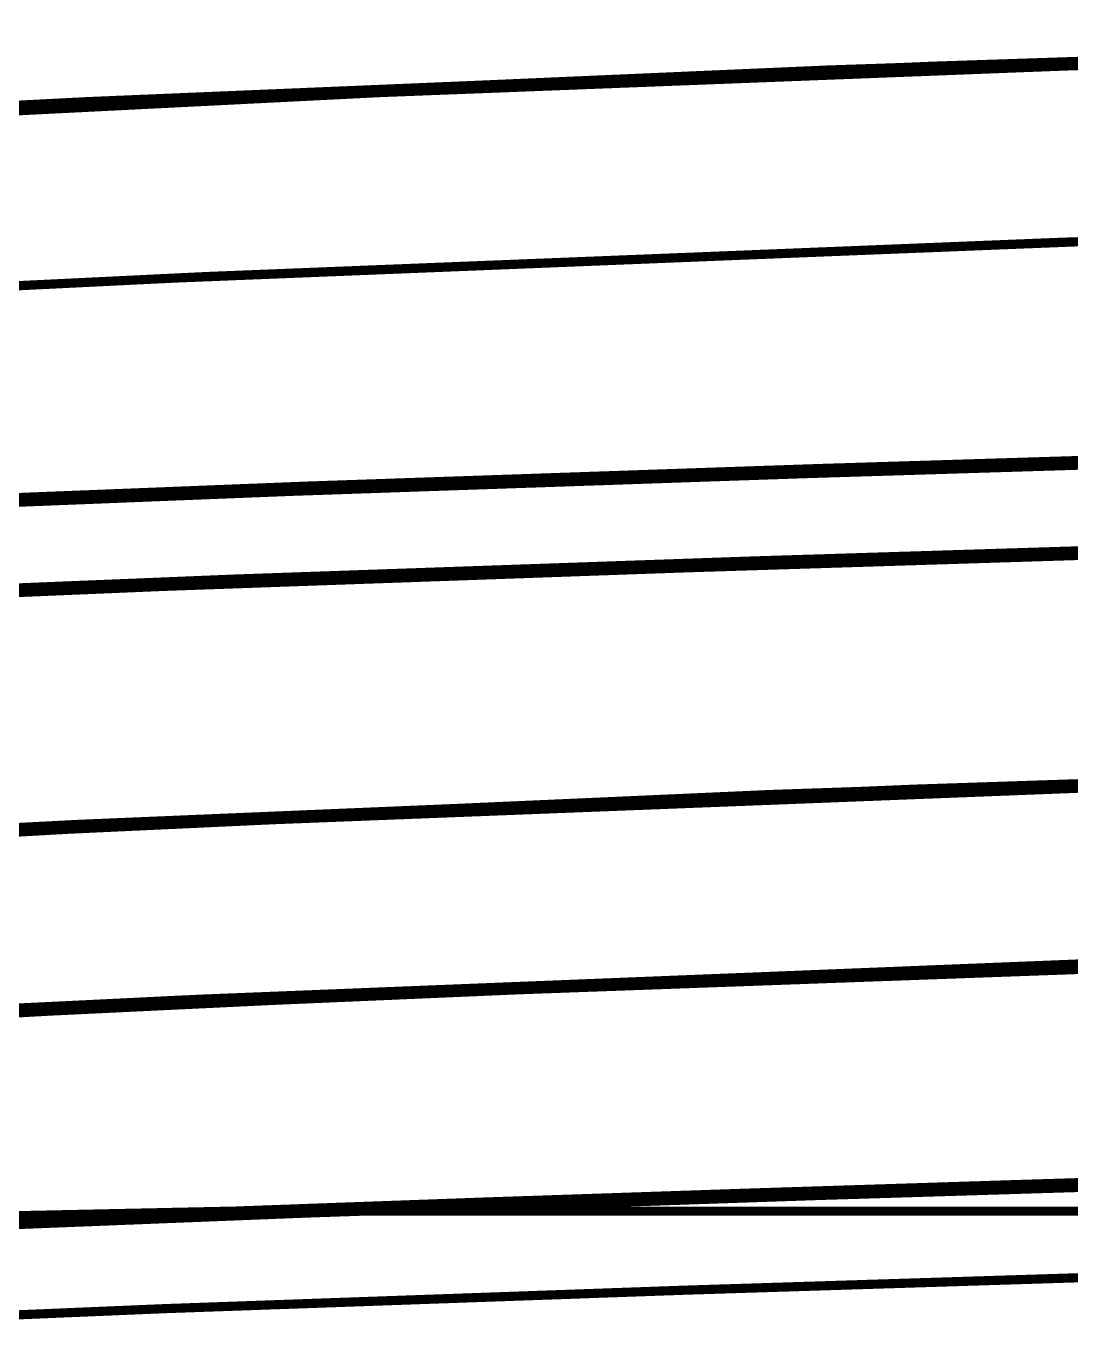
# Model space of a CAD drawing. Header units: inches. Extents: x -6 to 430, y 0 to 90.
# Drawn here: x 17.968 to 19.414, y 55.02 to 56.828 of the extents above; entities that cross this region are included whole.
import ezdxf

# ---------------------------------------------------------------- set-up
doc = ezdxf.new("R2010")
doc.units = ezdxf.units.IN
doc.layers.add('Mechanical 1', color=6, linetype='Continuous')

msp = doc.modelspace()

# ---------------------------------------------------------------- linework, layer by layer
at = {"layer": 'Mechanical 1'}
for points in [[(19.0775, 56.7672, 0.0127, 0.0127, 0), (20.556, 56.8171, 0.0127, 0.0127, 0)], [(19.2237, 56.7725, 0.0127, 0.0127, 0), (20.7047, 56.8217, 0.0127, 0.0127, 0)], [(19.4062, 56.7728, 0.0127, 0.0127, 0), (20.5198, 56.8096, 0.0127, 0.0127, 0)], [(17.9328, 56.7173, 0.0127, 0.0127, 0), (19.0775, 56.7672, 0.0127, 0.0127, 0)], [(18.0517, 56.7234, 0.0127, 0.0127, 0), (19.2237, 56.7725, 0.0127, 0.0127, 0)], [(18.4577, 56.736, 0.0127, 0.0127, 0), (19.4062, 56.7728, 0.0127, 0.0127, 0)], [(17.301, 56.6743, 0.0127, 0.0127, -0.01022), (18.0517, 56.7234, 0.0127, 0.0127, 0)], [(17.7247, 56.6991, 0.0127, 0.0127, 0), (18.4577, 56.736, 0.0127, 0.0127, 0)], [(19.3995, 56.5287, 0.0127, 0.0127, 0), (20.9262, 56.5783, 0.0127, 0.0127, 0)], [(18.1713, 56.4791, 0.0127, 0.0127, 0), (19.3995, 56.5287, 0.0127, 0.0127, 0)], [(18.2153, 56.4812, 0.0127, 0.0127, 0), (19.4478, 56.5304, 0.0127, 0.0127, 0)], [(17.3603, 56.4295, 0.0127, 0.0127, -0.008862), (18.1713, 56.4791, 0.0127, 0.0127, 0)], [(17.3895, 56.432, 0.0127, 0.0127, -0.008276), (18.2153, 56.4812, 0.0127, 0.0127, 0)], [(19.045, 56.2084, 0.0127, 0.0127, 0), (19.8351, 56.2329, 0.0127, 0.0127, 0)], [(19.0623, 56.2154, 0.0127, 0.0127, 0), (19.8494, 56.2397, 0.0127, 0.0127, 0)], [(19.0623, 56.2154, 0.0127, 0.0127, 0), (19.8494, 56.2397, 0.0127, 0.0127, 0)], [(18.3551, 56.1911, 0.0127, 0.0127, 0), (19.0623, 56.2154, 0.0127, 0.0127, 0)], [(18.3551, 56.1911, 0.0127, 0.0127, 0), (19.0623, 56.2154, 0.0127, 0.0127, 0)], [(18.336, 56.184, 0.0127, 0.0127, 0), (19.045, 56.2084, 0.0127, 0.0127, 0)], [(17.7248, 56.1596, 0.0127, 0.0127, 0), (18.336, 56.184, 0.0127, 0.0127, 0)], [(17.7441, 56.1669, 0.0127, 0.0127, 0), (18.3551, 56.1911, 0.0127, 0.0127, 0)], [(17.7441, 56.1669, 0.0127, 0.0127, 0), (18.3551, 56.1911, 0.0127, 0.0127, 0)], [(18.9733, 56.0875, 0.0127, 0.0127, 0), (19.7761, 56.1125, 0.0127, 0.0127, 0)], [(18.9733, 56.0875, 0.0127, 0.0127, 0), (19.7761, 56.1125, 0.0127, 0.0127, 0)], [(18.8828, 56.0781, 0.0127, 0.0127, 0), (19.7011, 56.1039, 0.0127, 0.0127, 0)], [(18.159, 56.0524, 0.0127, 0.0127, 0), (18.8828, 56.0781, 0.0127, 0.0127, 0)], [(18.2574, 56.0625, 0.0127, 0.0127, 0), (18.9733, 56.0875, 0.0127, 0.0127, 0)], [(18.2574, 56.0625, 0.0127, 0.0127, 0), (18.9733, 56.0875, 0.0127, 0.0127, 0)], [(17.5485, 56.0266, 0.0127, 0.0127, 0), (18.159, 56.0524, 0.0127, 0.0127, 0)], [(17.6459, 56.0375, 0.0127, 0.0127, 0), (18.2574, 56.0625, 0.0127, 0.0127, 0)], [(17.6459, 56.0375, 0.0127, 0.0127, 0), (18.2574, 56.0625, 0.0127, 0.0127, 0)], [(19.1976, 55.7716, 0.0127, 0.0127, 0), (20.6637, 55.8204, 0.0127, 0.0127, 0)], [(19.0005, 55.7643, 0.0127, 0.0127, 0), (20.4422, 55.8135, 0.0127, 0.0127, 0)], [(17.891, 55.715, 0.0127, 0.0127, 0), (19.0005, 55.7643, 0.0127, 0.0127, 0)], [(18.039, 55.7228, 0.0127, 0.0127, 0), (19.1976, 55.7716, 0.0127, 0.0127, 0)], [(18.3108, 55.7294, 0.0127, 0.0127, 0), (19.5434, 55.7776, 0.0127, 0.0127, 0)], [(17.4608, 55.6813, 0.0127, 0.0127, -0.007513), (18.3108, 55.7294, 0.0127, 0.0127, 0)], [(17.2977, 55.6739, 0.0127, 0.0127, -0.010301), (18.039, 55.7228, 0.0127, 0.0127, 0)], [(18.1782, 55.4794, 0.0127, 0.0127, 0), (19.4249, 55.5296, 0.0127, 0.0127, 0)], [(18.2132, 55.481, 0.0127, 0.0127, 0), (19.4449, 55.5303, 0.0127, 0.0127, 0)], [(18.6494, 55.4939, 0.0127, 0.0127, 0), (19.8654, 55.538, 0.0127, 0.0127, 0)], [(18.3086, 55.4792, 0.0127, 0.0127, 0), (18.6494, 55.4939, 0.0127, 0.0127, 0)], [(17.357, 55.4292, 0.0127, 0.0127, -0.009014), (18.1782, 55.4794, 0.0127, 0.0127, 0)], [(17.3877, 55.4318, 0.0127, 0.0127, -0.008336), (18.2132, 55.481, 0.0127, 0.0127, 0)], [(18.0034, 55.4645, 0.0127, 0.0127, 0), (18.3086, 55.4792, 0.0127, 0.0127, 0)], [(17.7378, 55.4498, 0.0127, 0.0127, 0), (18.0034, 55.4645, 0.0127, 0.0127, 0)], [(18.9751, 55.2126, 0.0127, 0.0127, 0), (19.3669, 55.2251, 0.0127, 0.0127, 0)], [(18.9751, 55.2124, 0.0127, 0.0127, 0), (19.367, 55.2249, 0.0127, 0.0127, 0)], [(19.0611, 55.209, 0.0127, 0.0127, 0), (19.8483, 55.2333, 0.0127, 0.0127, 0)], [(19.3669, 55.2251, 0.0127, 0.0127, 0), (19.7776, 55.2375, 0.0127, 0.0127, 0)], [(19.367, 55.2249, 0.0127, 0.0127, 0), (19.7777, 55.2374, 0.0127, 0.0127, 0)], [(18.3537, 55.1847, 0.0127, 0.0127, 0), (19.0611, 55.209, 0.0127, 0.0127, 0)], [(18.6047, 55.1999, 0.0127, 0.0127, 0), (18.9751, 55.2124, 0.0127, 0.0127, 0)], [(18.6049, 55.2001, 0.0127, 0.0127, 0), (18.9751, 55.2126, 0.0127, 0.0127, 0)], [(17.6906, 55.1755, 0.0127, 0.0127, 0), (18.2574, 55.1875, 0.0127, 0.0127, 0)], [(17.6977, 55.1756, 0.0127, 0.0127, 0), (18.2574, 55.1875, 0.0127, 0.0127, 0)], [(17.7427, 55.1604, 0.0127, 0.0127, 0), (18.3537, 55.1847, 0.0127, 0.0127, 0)], [(18.2595, 55.1874, 0.0127, 0.0127, 0), (18.6047, 55.1999, 0.0127, 0.0127, 0)], [(18.2595, 55.1876, 0.0127, 0.0127, 0), (18.6049, 55.2001, 0.0127, 0.0127, 0)], [(18.2595, 55.1875, 0.0127, 0.0127, 0), (22.498, 55.1875, 0.0127, 0.0127, 0)], [(18.8827, 55.0781, 0.0127, 0.0127, 0), (19.701, 55.1039, 0.0127, 0.0127, 0)], [(18.1589, 55.0524, 0.0127, 0.0127, 0), (18.8827, 55.0781, 0.0127, 0.0127, 0)], [(17.5485, 55.0266, 0.0127, 0.0127, 0), (18.1589, 55.0524, 0.0127, 0.0127, 0)]]:
    msp.add_lwpolyline(points, format="xyseb", dxfattribs=at)
for points in [[(19.0744, 56.7672, 0.00635, 0.00635, 1), (19.0807, 56.7672, 0.00635, 0.00635, 1)], [(19.0744, 56.7672, 0.00635, 0.00635, 1), (19.0807, 56.7672, 0.00635, 0.00635, 1)], [(19.2205, 56.7725, 0.00635, 0.00635, 1), (19.2269, 56.7725, 0.00635, 0.00635, 1)], [(19.2205, 56.7725, 0.00635, 0.00635, 1), (19.2269, 56.7725, 0.00635, 0.00635, 1)], [(19.403, 56.7728, 0.00635, 0.00635, 1), (19.4094, 56.7728, 0.00635, 0.00635, 1)], [(19.403, 56.7728, 0.00635, 0.00635, 1), (19.4094, 56.7728, 0.00635, 0.00635, 1)], [(18.0485, 56.7234, 0.00635, 0.00635, 1), (18.0548, 56.7234, 0.00635, 0.00635, 1)], [(18.0485, 56.7234, 0.00635, 0.00635, 1), (18.0548, 56.7234, 0.00635, 0.00635, 1)], [(18.4545, 56.736, 0.00635, 0.00635, 1), (18.4608, 56.736, 0.00635, 0.00635, 1)], [(18.4545, 56.736, 0.00635, 0.00635, 1), (18.4608, 56.736, 0.00635, 0.00635, 1)], [(19.3964, 56.5287, 0.00635, 0.00635, 1), (19.4027, 56.5287, 0.00635, 0.00635, 1)], [(19.3964, 56.5287, 0.00635, 0.00635, 1), (19.4027, 56.5287, 0.00635, 0.00635, 1)], [(18.1681, 56.4791, 0.00635, 0.00635, 1), (18.1744, 56.4791, 0.00635, 0.00635, 1)], [(18.1681, 56.4791, 0.00635, 0.00635, 1), (18.1744, 56.4791, 0.00635, 0.00635, 1)], [(18.2121, 56.4812, 0.00635, 0.00635, 1), (18.2185, 56.4812, 0.00635, 0.00635, 1)], [(18.2121, 56.4812, 0.00635, 0.00635, 1), (18.2185, 56.4812, 0.00635, 0.00635, 1)], [(19.0592, 56.2154, 0.00635, 0.00635, 1), (19.0655, 56.2154, 0.00635, 0.00635, 1)], [(19.0592, 56.2154, 0.00635, 0.00635, 1), (19.0655, 56.2154, 0.00635, 0.00635, 1)], [(19.0592, 56.2154, 0.00635, 0.00635, 1), (19.0655, 56.2154, 0.00635, 0.00635, 1)], [(19.0592, 56.2154, 0.00635, 0.00635, 1), (19.0655, 56.2154, 0.00635, 0.00635, 1)], [(19.0418, 56.2084, 0.00635, 0.00635, 1), (19.0481, 56.2084, 0.00635, 0.00635, 1)], [(19.0418, 56.2084, 0.00635, 0.00635, 1), (19.0481, 56.2084, 0.00635, 0.00635, 1)], [(18.3328, 56.184, 0.00635, 0.00635, 1), (18.3391, 56.184, 0.00635, 0.00635, 1)], [(18.3328, 56.184, 0.00635, 0.00635, 1), (18.3391, 56.184, 0.00635, 0.00635, 1)], [(18.3519, 56.1911, 0.00635, 0.00635, 1), (18.3583, 56.1911, 0.00635, 0.00635, 1)], [(18.3519, 56.1911, 0.00635, 0.00635, 1), (18.3583, 56.1911, 0.00635, 0.00635, 1)], [(18.3519, 56.1911, 0.00635, 0.00635, 1), (18.3583, 56.1911, 0.00635, 0.00635, 1)], [(18.3519, 56.1911, 0.00635, 0.00635, 1), (18.3583, 56.1911, 0.00635, 0.00635, 1)], [(18.8796, 56.0781, 0.00635, 0.00635, 1), (18.886, 56.0781, 0.00635, 0.00635, 1)], [(18.8796, 56.0781, 0.00635, 0.00635, 1), (18.886, 56.0781, 0.00635, 0.00635, 1)], [(18.9701, 56.0875, 0.00635, 0.00635, 1), (18.9765, 56.0875, 0.00635, 0.00635, 1)], [(18.9701, 56.0875, 0.00635, 0.00635, 1), (18.9765, 56.0875, 0.00635, 0.00635, 1)], [(18.9701, 56.0875, 0.00635, 0.00635, 1), (18.9765, 56.0875, 0.00635, 0.00635, 1)], [(18.9701, 56.0875, 0.00635, 0.00635, 1), (18.9765, 56.0875, 0.00635, 0.00635, 1)], [(18.1558, 56.0524, 0.00635, 0.00635, 1), (18.1621, 56.0524, 0.00635, 0.00635, 1)], [(18.1558, 56.0524, 0.00635, 0.00635, 1), (18.1621, 56.0524, 0.00635, 0.00635, 1)], [(18.2542, 56.0625, 0.00635, 0.00635, 1), (18.2605, 56.0625, 0.00635, 0.00635, 1)], [(18.2542, 56.0625, 0.00635, 0.00635, 1), (18.2605, 56.0625, 0.00635, 0.00635, 1)], [(18.2542, 56.0625, 0.00635, 0.00635, 1), (18.2605, 56.0625, 0.00635, 0.00635, 1)], [(18.2542, 56.0625, 0.00635, 0.00635, 1), (18.2605, 56.0625, 0.00635, 0.00635, 1)], [(18.9973, 55.7643, 0.00635, 0.00635, 1), (19.0036, 55.7643, 0.00635, 0.00635, 1)], [(18.9973, 55.7643, 0.00635, 0.00635, 1), (19.0036, 55.7643, 0.00635, 0.00635, 1)], [(19.1945, 55.7716, 0.00635, 0.00635, 1), (19.2008, 55.7716, 0.00635, 0.00635, 1)], [(19.1945, 55.7716, 0.00635, 0.00635, 1), (19.2008, 55.7716, 0.00635, 0.00635, 1)], [(18.3077, 55.7294, 0.00635, 0.00635, 1), (18.314, 55.7294, 0.00635, 0.00635, 1)], [(18.3077, 55.7294, 0.00635, 0.00635, 1), (18.314, 55.7294, 0.00635, 0.00635, 1)], [(18.0359, 55.7228, 0.00635, 0.00635, 1), (18.0422, 55.7228, 0.00635, 0.00635, 1)], [(18.0359, 55.7228, 0.00635, 0.00635, 1), (18.0422, 55.7228, 0.00635, 0.00635, 1)], [(18.6463, 55.4939, 0.00635, 0.00635, 1), (18.6526, 55.4939, 0.00635, 0.00635, 1)], [(18.6463, 55.4939, 0.00635, 0.00635, 1), (18.6526, 55.4939, 0.00635, 0.00635, 1)], [(18.1751, 55.4794, 0.00635, 0.00635, 1), (18.1814, 55.4794, 0.00635, 0.00635, 1)], [(18.1751, 55.4794, 0.00635, 0.00635, 1), (18.1814, 55.4794, 0.00635, 0.00635, 1)], [(18.21, 55.481, 0.00635, 0.00635, 1), (18.2163, 55.481, 0.00635, 0.00635, 1)], [(18.21, 55.481, 0.00635, 0.00635, 1), (18.2163, 55.481, 0.00635, 0.00635, 1)], [(18.3054, 55.4792, 0.00635, 0.00635, 1), (18.3118, 55.4792, 0.00635, 0.00635, 1)], [(18.3054, 55.4792, 0.00635, 0.00635, 1), (18.3118, 55.4792, 0.00635, 0.00635, 1)], [(18.0003, 55.4645, 0.00635, 0.00635, 1), (18.0066, 55.4645, 0.00635, 0.00635, 1)], [(18.0003, 55.4645, 0.00635, 0.00635, 1), (18.0066, 55.4645, 0.00635, 0.00635, 1)], [(19.3637, 55.2251, 0.00635, 0.00635, 1), (19.3701, 55.2251, 0.00635, 0.00635, 1)], [(19.3637, 55.2251, 0.00635, 0.00635, 1), (19.3701, 55.2251, 0.00635, 0.00635, 1)], [(19.3638, 55.2249, 0.00635, 0.00635, 1), (19.3702, 55.2249, 0.00635, 0.00635, 1)], [(19.3638, 55.2249, 0.00635, 0.00635, 1), (19.3702, 55.2249, 0.00635, 0.00635, 1)], [(18.9719, 55.2126, 0.00635, 0.00635, 1), (18.9783, 55.2126, 0.00635, 0.00635, 1)], [(18.9719, 55.2126, 0.00635, 0.00635, 1), (18.9783, 55.2126, 0.00635, 0.00635, 1)], [(18.9719, 55.2124, 0.00635, 0.00635, 1), (18.9782, 55.2124, 0.00635, 0.00635, 1)], [(18.9719, 55.2124, 0.00635, 0.00635, 1), (18.9782, 55.2124, 0.00635, 0.00635, 1)], [(19.0579, 55.209, 0.00635, 0.00635, 1), (19.0642, 55.209, 0.00635, 0.00635, 1)], [(19.0579, 55.209, 0.00635, 0.00635, 1), (19.0642, 55.209, 0.00635, 0.00635, 1)], [(18.2542, 55.1875, 0.00635, 0.00635, 1), (18.2606, 55.1875, 0.00635, 0.00635, 1)], [(18.2542, 55.1875, 0.00635, 0.00635, 1), (18.2606, 55.1875, 0.00635, 0.00635, 1)], [(18.2563, 55.1874, 0.00635, 0.00635, 1), (18.2627, 55.1874, 0.00635, 0.00635, 1)], [(18.2564, 55.1876, 0.00635, 0.00635, 1), (18.2627, 55.1876, 0.00635, 0.00635, 1)], [(18.2564, 55.1875, 0.00635, 0.00635, 1), (18.2627, 55.1875, 0.00635, 0.00635, 1)], [(18.3505, 55.1847, 0.00635, 0.00635, 1), (18.3569, 55.1847, 0.00635, 0.00635, 1)], [(18.3505, 55.1847, 0.00635, 0.00635, 1), (18.3569, 55.1847, 0.00635, 0.00635, 1)], [(18.6015, 55.1999, 0.00635, 0.00635, 1), (18.6079, 55.1999, 0.00635, 0.00635, 1)], [(18.6015, 55.1999, 0.00635, 0.00635, 1), (18.6079, 55.1999, 0.00635, 0.00635, 1)], [(18.6017, 55.2001, 0.00635, 0.00635, 1), (18.608, 55.2001, 0.00635, 0.00635, 1)], [(18.6017, 55.2001, 0.00635, 0.00635, 1), (18.608, 55.2001, 0.00635, 0.00635, 1)], [(18.8796, 55.0781, 0.00635, 0.00635, 1), (18.8859, 55.0781, 0.00635, 0.00635, 1)], [(18.8796, 55.0781, 0.00635, 0.00635, 1), (18.8859, 55.0781, 0.00635, 0.00635, 1)], [(18.1557, 55.0524, 0.00635, 0.00635, 1), (18.1621, 55.0524, 0.00635, 0.00635, 1)], [(18.1557, 55.0524, 0.00635, 0.00635, 1), (18.1621, 55.0524, 0.00635, 0.00635, 1)]]:
    msp.add_lwpolyline(points, format="xyseb", close=True, dxfattribs=at)

doc.saveas('drawing.dxf')
